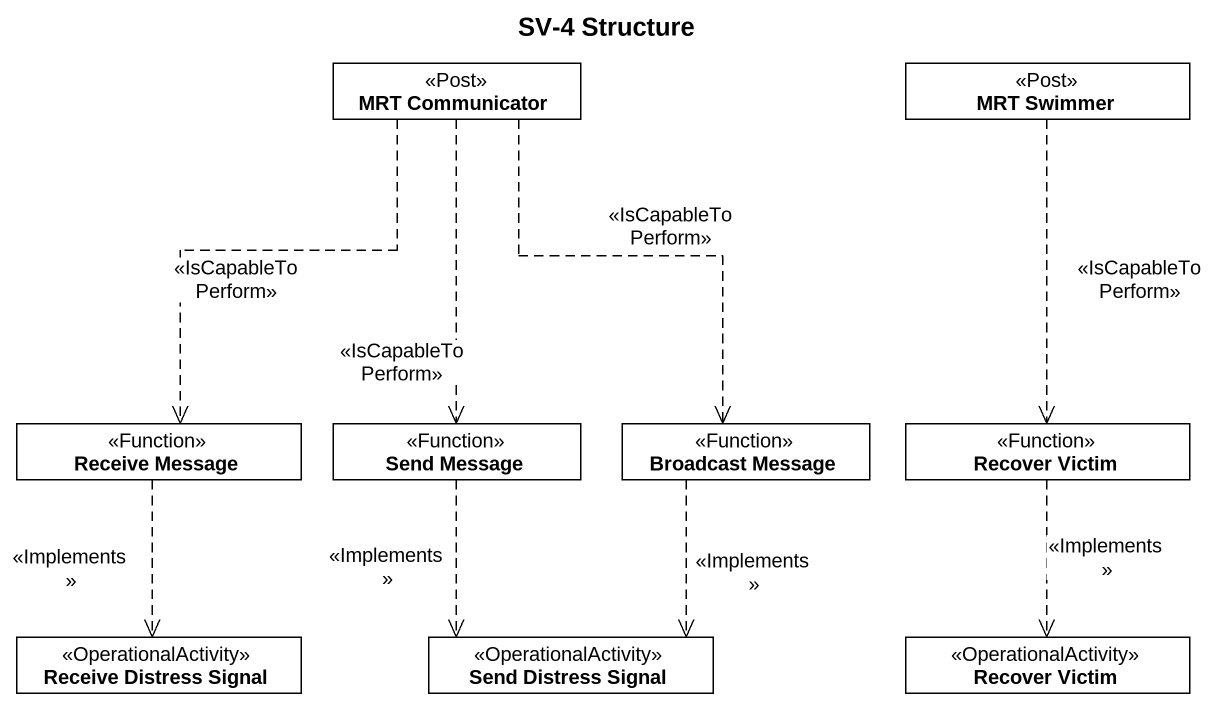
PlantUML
@startuml
title SV-4 Structure
hide circle
hide empty members
class "MRT Communicator" as MRT_Communicator <<Post>>
class "MRT Swimmer" as MRT_Swimmer <<Post>>
class "Receive Message" as Receive_Message <<Function>>
class "Send Message" as Send_Message <<Function>>
class "Broadcast Message" as Broadcast_Message <<Function>>
class "Recover Victim" as Recover_Victim <<Function>>
class "Receive Distress Signal" as Receive_Distress_Signal <<OperationalActivity>>
class "Send Distress Signal" as Send_Distress_Signal <<OperationalActivity>>
class "Recover Victim" as Recover_Victim_2 <<OperationalActivity>>
MRT_Communicator ..> Receive_Message : <<IsCapableToPerform>>
MRT_Communicator ..> Send_Message : <<IsCapableToPerform>>
MRT_Communicator ..> Broadcast_Message : <<IsCapableToPerform>>
MRT_Swimmer ..> Recover_Victim : <<IsCapableToPerform>>
Receive_Message ..> Receive_Distress_Signal : <<Implements>>
Send_Message ..> Send_Distress_Signal : <<Implements>>
Broadcast_Message ..> Send_Distress_Signal : <<Implements>>
Recover_Victim ..> Recover_Victim_2 : <<Implements>>
@enduml
